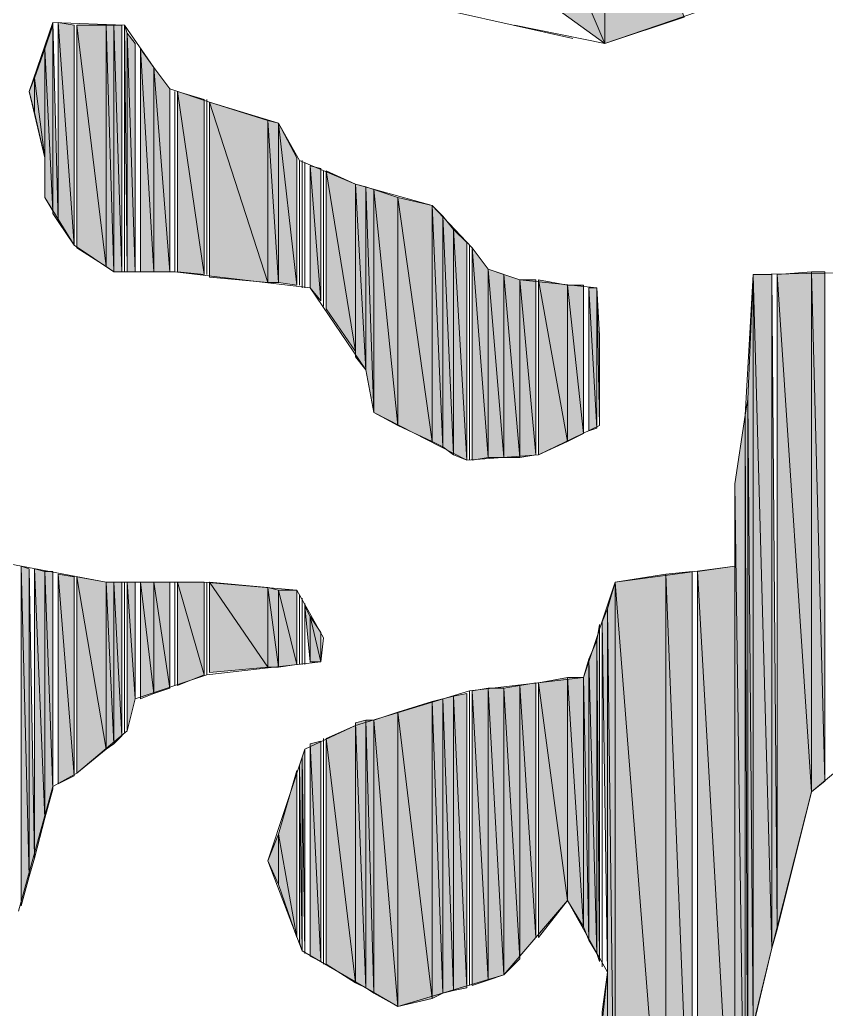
# Model space of a CAD drawing. Header units: millimetres. Extents: x -30643 to 86172, y -19411 to 63186.
# Drawn here: x 83294.7 to 83508.6, y 853.2 to 1115.6 of the extents above; entities that cross this region are included whole.
import ezdxf

# ---------------------------------------------------------------- set-up
doc = ezdxf.new("R2010")
doc.units = ezdxf.units.MM

msp = doc.modelspace()

# ---------------------------------------------------------------- hatches: boundary and pattern name
h = msp.add_hatch(color=0)
h.dxf.hatch_style = 2
h.paths.add_polyline_path([(83449.83, 1109.32), (83449.83, 1174.76), (83423.79, 1170.54)])
h = msp.add_hatch(color=0)
h.dxf.hatch_style = 2
h.paths.add_polyline_path([(83449.83, 1109.32), (83470.94, 1116.35), (83449.83, 1174.76)])
h = msp.add_hatch(color=0)
h.dxf.hatch_style = 2
h.paths.add_polyline_path([(83423.79, 1128.32), (83449.83, 1109.32), (83423.79, 1170.54)])
h = msp.add_hatch(color=0)
h.dxf.hatch_style = 2
h.paths.add_polyline_path([(83303.46, 1064.98), (83303.46, 1114.24), (83301.35, 1107.91)])
h = msp.add_hatch(color=0)
h.dxf.hatch_style = 2
h.paths.add_polyline_path([(83303.46, 1064.28), (83304.87, 1062.17), (83303.46, 1114.95)])
h = msp.add_hatch(color=0)
h.dxf.hatch_style = 2
h.paths.add_polyline_path([(83304.87, 1062.17), (83309.09, 1055.84), (83304.87, 1114.95)])
h = msp.add_hatch(color=0)
h.dxf.hatch_style = 2
h.paths.add_polyline_path([(83309.09, 1055.84), (83309.09, 1114.24), (83304.87, 1114.95)])
h = msp.add_hatch(color=0)
h.dxf.hatch_style = 2
h.paths.add_polyline_path([(83309.8, 1055.13), (83317.54, 1050.21), (83309.8, 1114.24)])
h = msp.add_hatch(color=0)
h.dxf.hatch_style = 2
h.paths.add_polyline_path([(83317.54, 1050.21), (83317.54, 1114.24), (83309.8, 1114.24)])
h = msp.add_hatch(color=0)
h.dxf.hatch_style = 2
h.paths.add_polyline_path([(83317.54, 1050.21), (83319.65, 1048.8), (83317.54, 1114.24)])
h = msp.add_hatch(color=0)
h.dxf.hatch_style = 2
h.paths.add_polyline_path([(83319.65, 1048.8), (83319.65, 1114.24), (83317.54, 1114.24)])
h = msp.add_hatch(color=0)
h.dxf.hatch_style = 2
h.paths.add_polyline_path([(83319.65, 1048.8), (83321.76, 1048.8), (83319.65, 1114.24)])
h = msp.add_hatch(color=0)
h.dxf.hatch_style = 2
h.paths.add_polyline_path([(83321.76, 1048.8), (83321.76, 1114.24), (83319.65, 1114.24)])
h = msp.add_hatch(color=0)
h.dxf.hatch_style = 2
h.paths.add_polyline_path([(83323.17, 1048.8), (83323.17, 1112.13), (83322.46, 1114.24)])
h = msp.add_hatch(color=0)
h.dxf.hatch_style = 2
h.paths.add_polyline_path([(83323.17, 1048.8), (83325.28, 1048.8), (83323.17, 1112.13)])
h = msp.add_hatch(color=0)
h.dxf.hatch_style = 2
h.paths.add_polyline_path([(83325.28, 1048.8), (83325.28, 1109.32), (83323.17, 1112.13)])
h = msp.add_hatch(color=0)
h.dxf.hatch_style = 2
h.paths.add_polyline_path([(83301.35, 1079.06), (83301.35, 1107.91), (83298.54, 1100.17)])
h = msp.add_hatch(color=0)
h.dxf.hatch_style = 2
h.paths.add_polyline_path([(83301.35, 1068.5), (83303.46, 1064.98), (83301.35, 1107.91)])
h = msp.add_hatch(color=0)
h.dxf.hatch_style = 2
h.paths.add_polyline_path([(83326.68, 1048.8), (83330.2, 1048.8), (83326.68, 1107.91)])
h = msp.add_hatch(color=0)
h.dxf.hatch_style = 2
h.paths.add_polyline_path([(83330.2, 1048.8), (83330.2, 1102.98), (83326.68, 1107.91)])
h = msp.add_hatch(color=0)
h.dxf.hatch_style = 2
h.paths.add_polyline_path([(83330.2, 1048.8), (83334.43, 1048.8), (83330.2, 1102.98)])
h = msp.add_hatch(color=0)
h.dxf.hatch_style = 2
h.paths.add_polyline_path([(83334.43, 1048.8), (83334.43, 1097.35), (83330.2, 1102.98)])
h = msp.add_hatch(color=0)
h.dxf.hatch_style = 2
h.paths.add_polyline_path([(83298.54, 1091.02), (83298.54, 1100.17), (83297.13, 1096.65)])
h = msp.add_hatch(color=0)
h.dxf.hatch_style = 2
h.paths.add_polyline_path([(83298.54, 1091.02), (83301.35, 1079.06), (83298.54, 1100.17)])
h = msp.add_hatch(color=0)
h.dxf.hatch_style = 2
h.paths.add_polyline_path([(83336.54, 1048.8), (83343.57, 1048.1), (83336.54, 1096.65)])
h = msp.add_hatch(color=0)
h.dxf.hatch_style = 2
h.paths.add_polyline_path([(83343.57, 1048.1), (83343.57, 1094.54), (83336.54, 1096.65)])
h = msp.add_hatch(color=0)
h.dxf.hatch_style = 2
h.paths.add_polyline_path([(83344.98, 1047.39), (83360.46, 1045.99), (83344.98, 1093.84)])
h = msp.add_hatch(color=0)
h.dxf.hatch_style = 2
h.paths.add_polyline_path([(83360.46, 1045.99), (83360.46, 1088.91), (83344.98, 1093.84)])
h = msp.add_hatch(color=0)
h.dxf.hatch_style = 2
h.paths.add_polyline_path([(83360.46, 1045.99), (83363.28, 1045.99), (83360.46, 1088.91)])
h = msp.add_hatch(color=0)
h.dxf.hatch_style = 2
h.paths.add_polyline_path([(83363.28, 1045.99), (83363.28, 1088.21), (83360.46, 1088.91)])
h = msp.add_hatch(color=0)
h.dxf.hatch_style = 2
h.paths.add_polyline_path([(83363.28, 1045.99), (83368.2, 1045.28), (83363.28, 1088.21)])
h = msp.add_hatch(color=0)
h.dxf.hatch_style = 2
h.paths.add_polyline_path([(83368.2, 1045.28), (83368.2, 1079.06), (83363.28, 1088.21)])
h = msp.add_hatch(color=0)
h.dxf.hatch_style = 2
h.paths.add_polyline_path([(83371.72, 1044.58), (83374.54, 1041.06), (83371.72, 1076.95)])
h = msp.add_hatch(color=0)
h.dxf.hatch_style = 2
h.paths.add_polyline_path([(83374.54, 1041.06), (83374.54, 1076.24), (83371.72, 1076.95)])
h = msp.add_hatch(color=0)
h.dxf.hatch_style = 2
h.paths.add_polyline_path([(83375.94, 1038.95), (83383.68, 1027.69), (83375.94, 1075.54)])
h = msp.add_hatch(color=0)
h.dxf.hatch_style = 2
h.paths.add_polyline_path([(83383.68, 1027.69), (83383.68, 1072.02), (83375.94, 1075.54)])
h = msp.add_hatch(color=0)
h.dxf.hatch_style = 2
h.paths.add_polyline_path([(83383.68, 1026.28), (83386.5, 1022.76), (83383.68, 1072.02)])
h = msp.add_hatch(color=0)
h.dxf.hatch_style = 2
h.paths.add_polyline_path([(83386.5, 1022.76), (83386.5, 1071.32), (83383.68, 1072.02)])
h = msp.add_hatch(color=0)
h.dxf.hatch_style = 2
h.paths.add_polyline_path([(83386.5, 1022.76), (83388.61, 1011.51), (83386.5, 1071.32)])
h = msp.add_hatch(color=0)
h.dxf.hatch_style = 2
h.paths.add_polyline_path([(83388.61, 1011.51), (83388.61, 1070.61), (83386.5, 1071.32)])
h = msp.add_hatch(color=0)
h.dxf.hatch_style = 2
h.paths.add_polyline_path([(83388.61, 1011.51), (83394.94, 1007.99), (83388.61, 1070.61)])
h = msp.add_hatch(color=0)
h.dxf.hatch_style = 2
h.paths.add_polyline_path([(83394.94, 1007.99), (83394.94, 1068.5), (83388.61, 1070.61)])
h = msp.add_hatch(color=0)
h.dxf.hatch_style = 2
h.paths.add_polyline_path([(83394.94, 1007.99), (83404.09, 1003.76), (83394.94, 1068.5)])
h = msp.add_hatch(color=0)
h.dxf.hatch_style = 2
h.paths.add_polyline_path([(83404.09, 1003.76), (83404.09, 1066.39), (83394.94, 1068.5)])
h = msp.add_hatch(color=0)
h.dxf.hatch_style = 2
h.paths.add_polyline_path([(83404.09, 1003.76), (83406.9, 1002.36), (83404.09, 1066.39)])
h = msp.add_hatch(color=0)
h.dxf.hatch_style = 2
h.paths.add_polyline_path([(83406.9, 1002.36), (83406.9, 1063.58), (83404.09, 1066.39)])
h = msp.add_hatch(color=0)
h.dxf.hatch_style = 2
h.paths.add_polyline_path([(83406.9, 1002.36), (83409.72, 1000.25), (83406.9, 1063.58)])
h = msp.add_hatch(color=0)
h.dxf.hatch_style = 2
h.paths.add_polyline_path([(83409.72, 1000.25), (83409.72, 1060.06), (83406.9, 1063.58)])
h = msp.add_hatch(color=0)
h.dxf.hatch_style = 2
h.paths.add_polyline_path([(83409.72, 1000.25), (83413.24, 998.84), (83409.72, 1060.06)])
h = msp.add_hatch(color=0)
h.dxf.hatch_style = 2
h.paths.add_polyline_path([(83413.24, 998.84), (83413.24, 1056.54), (83409.72, 1060.06)])
h = msp.add_hatch(color=0)
h.dxf.hatch_style = 2
h.paths.add_polyline_path([(83414.64, 998.84), (83418.87, 999.54), (83414.64, 1055.13)])
h = msp.add_hatch(color=0)
h.dxf.hatch_style = 2
h.paths.add_polyline_path([(83418.87, 999.54), (83418.87, 1049.5), (83414.64, 1055.13)])
h = msp.add_hatch(color=0)
h.dxf.hatch_style = 2
h.paths.add_polyline_path([(83418.87, 999.54), (83423.09, 999.54), (83418.87, 1049.5)])
h = msp.add_hatch(color=0)
h.dxf.hatch_style = 2
h.paths.add_polyline_path([(83423.09, 999.54), (83423.09, 1048.1), (83418.87, 1049.5)])
h = msp.add_hatch(color=0)
h.dxf.hatch_style = 2
h.paths.add_polyline_path([(83423.09, 999.54), (83427.31, 999.54), (83423.09, 1048.1)])
h = msp.add_hatch(color=0)
h.dxf.hatch_style = 2
h.paths.add_polyline_path([(83427.31, 999.54), (83427.31, 1046.69), (83423.09, 1048.1)])
h = msp.add_hatch(color=0)
h.dxf.hatch_style = 2
h.paths.add_polyline_path([(83489.23, 848.96), (83489.23, 1048.1), (83487.83, 1015.02)])
h = msp.add_hatch(color=0)
h.dxf.hatch_style = 2
h.paths.add_polyline_path([(83489.23, 848.96), (83494.16, 869.36), (83489.23, 1048.1)])
h = msp.add_hatch(color=0)
h.dxf.hatch_style = 2
h.paths.add_polyline_path([(83494.16, 869.36), (83494.16, 1048.1), (83489.23, 1048.1)])
h = msp.add_hatch(color=0)
h.dxf.hatch_style = 2
h.paths.add_polyline_path([(83494.16, 869.36), (83495.57, 874.29), (83494.16, 1048.1)])
h = msp.add_hatch(color=0)
h.dxf.hatch_style = 2
h.paths.add_polyline_path([(83504.72, 910.88), (83504.72, 1048.8), (83495.57, 1048.1)])
h = msp.add_hatch(color=0)
h.dxf.hatch_style = 2
h.paths.add_polyline_path([(83495.57, 874.29), (83504.72, 910.88), (83495.57, 1048.1)])
h = msp.add_hatch(color=0)
h.dxf.hatch_style = 2
h.paths.add_polyline_path([(83504.72, 910.88), (83508.23, 913.69), (83504.72, 1048.8)])
h = msp.add_hatch(color=0)
h.dxf.hatch_style = 2
h.paths.add_polyline_path([(83508.23, 913.69), (83508.23, 1048.8), (83504.72, 1048.8)])
h = msp.add_hatch(color=0)
h.dxf.hatch_style = 2
h.paths.add_polyline_path([(83427.31, 999.54), (83431.53, 1000.25), (83427.31, 1046.69)])
h = msp.add_hatch(color=0)
h.dxf.hatch_style = 2
h.paths.add_polyline_path([(83431.53, 1000.25), (83431.53, 1046.69), (83427.31, 1046.69)])
h = msp.add_hatch(color=0)
h.dxf.hatch_style = 2
h.paths.add_polyline_path([(83432.24, 1000.25), (83439.98, 1003.76), (83432.24, 1046.69)])
h = msp.add_hatch(color=0)
h.dxf.hatch_style = 2
h.paths.add_polyline_path([(83439.98, 1003.76), (83439.98, 1045.28), (83432.24, 1046.69)])
h = msp.add_hatch(color=0)
h.dxf.hatch_style = 2
h.paths.add_polyline_path([(83439.98, 1003.76), (83444.2, 1005.88), (83439.98, 1045.28)])
h = msp.add_hatch(color=0)
h.dxf.hatch_style = 2
h.paths.add_polyline_path([(83444.2, 1005.88), (83444.2, 1045.28), (83439.98, 1045.28)])
h = msp.add_hatch(color=0)
h.dxf.hatch_style = 2
h.paths.add_polyline_path([(83445.61, 1006.58), (83447.72, 1007.28), (83445.61, 1044.58)])
h = msp.add_hatch(color=0)
h.dxf.hatch_style = 2
h.paths.add_polyline_path([(83447.72, 1007.28), (83447.72, 1044.58), (83445.61, 1044.58)])
h = msp.add_hatch(color=0)
h.dxf.hatch_style = 2
h.paths.add_polyline_path([(83448.42, 1007.99), (83448.42, 1031.91), (83447.72, 1044.58)])
h = msp.add_hatch(color=0)
h.dxf.hatch_style = 2
h.paths.add_polyline_path([(83487.83, 794.77), (83487.83, 1015.02), (83487.12, 1010.8)])
h = msp.add_hatch(color=0)
h.dxf.hatch_style = 2
h.paths.add_polyline_path([(83487.83, 842.62), (83489.23, 848.96), (83487.83, 1015.02)])
h = msp.add_hatch(color=0)
h.dxf.hatch_style = 2
h.paths.add_polyline_path([(83487.12, 794.77), (83487.12, 1010.8), (83484.31, 992.51)])
h = msp.add_hatch(color=0)
h.dxf.hatch_style = 2
h.paths.add_polyline_path([(83484.31, 794.77), (83484.31, 992.51), (83484.31, 970.69)])
h = msp.add_hatch(color=0)
h.dxf.hatch_style = 2
h.paths.add_polyline_path([(83484.31, 794.77), (83487.12, 794.77), (83484.31, 992.51)])
h = msp.add_hatch(color=0)
h.dxf.hatch_style = 2
h.paths.add_polyline_path([(83295.02, 880.62), (83297.13, 888.36), (83295.02, 970.69)])
h = msp.add_hatch(color=0)
h.dxf.hatch_style = 2
h.paths.add_polyline_path([(83297.13, 888.36), (83297.13, 969.99), (83295.02, 970.69)])
h = msp.add_hatch(color=0)
h.dxf.hatch_style = 2
h.paths.add_polyline_path([(83297.13, 888.36), (83298.54, 893.29), (83297.13, 969.99)])
h = msp.add_hatch(color=0)
h.dxf.hatch_style = 2
h.paths.add_polyline_path([(83298.54, 893.29), (83301.35, 903.84), (83298.54, 969.99)])
h = msp.add_hatch(color=0)
h.dxf.hatch_style = 2
h.paths.add_polyline_path([(83301.35, 903.84), (83301.35, 969.28), (83298.54, 969.99)])
h = msp.add_hatch(color=0)
h.dxf.hatch_style = 2
h.paths.add_polyline_path([(83301.35, 903.84), (83303.46, 911.58), (83301.35, 969.28)])
h = msp.add_hatch(color=0)
h.dxf.hatch_style = 2
h.paths.add_polyline_path([(83303.46, 911.58), (83303.46, 969.28), (83301.35, 969.28)])
h = msp.add_hatch(color=0)
h.dxf.hatch_style = 2
h.paths.add_polyline_path([(83304.87, 912.99), (83309.09, 915.1), (83304.87, 968.58)])
h = msp.add_hatch(color=0)
h.dxf.hatch_style = 2
h.paths.add_polyline_path([(83309.09, 915.1), (83309.09, 967.88), (83304.87, 968.58)])
h = msp.add_hatch(color=0)
h.dxf.hatch_style = 2
h.paths.add_polyline_path([(83466.01, 794.77), (83466.01, 968.58), (83452.64, 966.47)])
h = msp.add_hatch(color=0)
h.dxf.hatch_style = 2
h.paths.add_polyline_path([(83473.05, 794.77), (83473.05, 969.28), (83466.01, 968.58)])
h = msp.add_hatch(color=0)
h.dxf.hatch_style = 2
h.paths.add_polyline_path([(83466.01, 794.77), (83473.05, 794.77), (83466.01, 968.58)])
h = msp.add_hatch(color=0)
h.dxf.hatch_style = 2
h.paths.add_polyline_path([(83484.31, 794.77), (83484.31, 970.69), (83474.46, 969.28)])
h = msp.add_hatch(color=0)
h.dxf.hatch_style = 2
h.paths.add_polyline_path([(83474.46, 794.77), (83484.31, 794.77), (83474.46, 969.28)])
h = msp.add_hatch(color=0)
h.dxf.hatch_style = 2
h.paths.add_polyline_path([(83309.8, 915.8), (83317.54, 922.14), (83309.8, 967.88)])
h = msp.add_hatch(color=0)
h.dxf.hatch_style = 2
h.paths.add_polyline_path([(83317.54, 922.14), (83317.54, 966.47), (83309.8, 967.88)])
h = msp.add_hatch(color=0)
h.dxf.hatch_style = 2
h.paths.add_polyline_path([(83317.54, 922.14), (83319.65, 923.55), (83317.54, 966.47)])
h = msp.add_hatch(color=0)
h.dxf.hatch_style = 2
h.paths.add_polyline_path([(83319.65, 923.55), (83319.65, 966.47), (83317.54, 966.47)])
h = msp.add_hatch(color=0)
h.dxf.hatch_style = 2
h.paths.add_polyline_path([(83319.65, 923.55), (83321.76, 925.66), (83319.65, 966.47)])
h = msp.add_hatch(color=0)
h.dxf.hatch_style = 2
h.paths.add_polyline_path([(83321.76, 925.66), (83321.76, 966.47), (83319.65, 966.47)])
h = msp.add_hatch(color=0)
h.dxf.hatch_style = 2
h.paths.add_polyline_path([(83323.17, 927.06), (83325.28, 935.51), (83323.17, 966.47)])
h = msp.add_hatch(color=0)
h.dxf.hatch_style = 2
h.paths.add_polyline_path([(83325.28, 935.51), (83325.28, 966.47), (83323.17, 966.47)])
h = msp.add_hatch(color=0)
h.dxf.hatch_style = 2
h.paths.add_polyline_path([(83326.68, 935.51), (83330.2, 936.92), (83326.68, 966.47)])
h = msp.add_hatch(color=0)
h.dxf.hatch_style = 2
h.paths.add_polyline_path([(83330.2, 936.92), (83330.2, 966.47), (83326.68, 966.47)])
h = msp.add_hatch(color=0)
h.dxf.hatch_style = 2
h.paths.add_polyline_path([(83330.2, 936.92), (83334.43, 938.32), (83330.2, 966.47)])
h = msp.add_hatch(color=0)
h.dxf.hatch_style = 2
h.paths.add_polyline_path([(83334.43, 938.32), (83334.43, 966.47), (83330.2, 966.47)])
h = msp.add_hatch(color=0)
h.dxf.hatch_style = 2
h.paths.add_polyline_path([(83336.54, 939.03), (83343.57, 941.84), (83336.54, 966.47)])
h = msp.add_hatch(color=0)
h.dxf.hatch_style = 2
h.paths.add_polyline_path([(83343.57, 941.84), (83343.57, 966.47), (83336.54, 966.47)])
h = msp.add_hatch(color=0)
h.dxf.hatch_style = 2
h.paths.add_polyline_path([(83344.98, 942.54), (83360.46, 943.95), (83344.98, 966.47)])
h = msp.add_hatch(color=0)
h.dxf.hatch_style = 2
h.paths.add_polyline_path([(83360.46, 943.95), (83360.46, 965.06), (83344.98, 966.47)])
h = msp.add_hatch(color=0)
h.dxf.hatch_style = 2
h.paths.add_polyline_path([(83452.64, 796.18), (83452.64, 966.47), (83450.53, 959.43)])
h = msp.add_hatch(color=0)
h.dxf.hatch_style = 2
h.paths.add_polyline_path([(83452.64, 796.18), (83466.01, 794.77), (83452.64, 966.47)])
h = msp.add_hatch(color=0)
h.dxf.hatch_style = 2
h.paths.add_polyline_path([(83360.46, 943.95), (83363.28, 943.95), (83360.46, 965.06)])
h = msp.add_hatch(color=0)
h.dxf.hatch_style = 2
h.paths.add_polyline_path([(83363.28, 943.95), (83363.28, 964.36), (83360.46, 965.06)])
h = msp.add_hatch(color=0)
h.dxf.hatch_style = 2
h.paths.add_polyline_path([(83363.28, 943.95), (83368.2, 944.66), (83363.28, 964.36)])
h = msp.add_hatch(color=0)
h.dxf.hatch_style = 2
h.paths.add_polyline_path([(83368.2, 944.66), (83368.2, 964.36), (83363.28, 964.36)])
h = msp.add_hatch(color=0)
h.dxf.hatch_style = 2
h.paths.add_polyline_path([(83371.72, 945.36), (83371.72, 957.32), (83370.31, 960.14)])
h = msp.add_hatch(color=0)
h.dxf.hatch_style = 2
h.paths.add_polyline_path([(83450.53, 863.03), (83450.53, 959.43), (83449.13, 955.91)])
h = msp.add_hatch(color=0)
h.dxf.hatch_style = 2
h.paths.add_polyline_path([(83450.53, 796.88), (83452.64, 796.18), (83450.53, 959.43)])
h = msp.add_hatch(color=0)
h.dxf.hatch_style = 2
h.paths.add_polyline_path([(83371.72, 945.36), (83374.54, 945.36), (83371.72, 957.32)])
h = msp.add_hatch(color=0)
h.dxf.hatch_style = 2
h.paths.add_polyline_path([(83374.54, 945.36), (83374.54, 953.1), (83371.72, 957.32)])
h = msp.add_hatch(color=0)
h.dxf.hatch_style = 2
h.paths.add_polyline_path([(83448.42, 865.84), (83448.42, 955.21), (83447.72, 950.99)])
h = msp.add_hatch(color=0)
h.dxf.hatch_style = 2
h.paths.add_polyline_path([(83447.72, 867.95), (83447.72, 950.99), (83445.61, 946.06)])
h = msp.add_hatch(color=0)
h.dxf.hatch_style = 2
h.paths.add_polyline_path([(83447.72, 867.95), (83448.42, 865.84), (83447.72, 950.99)])
h = msp.add_hatch(color=0)
h.dxf.hatch_style = 2
h.paths.add_polyline_path([(83445.61, 871.47), (83445.61, 946.06), (83444.2, 941.14)])
h = msp.add_hatch(color=0)
h.dxf.hatch_style = 2
h.paths.add_polyline_path([(83445.61, 871.47), (83447.72, 867.95), (83445.61, 946.06)])
h = msp.add_hatch(color=0)
h.dxf.hatch_style = 2
h.paths.add_polyline_path([(83431.53, 872.18), (83431.53, 939.73), (83427.31, 939.03)])
h = msp.add_hatch(color=0)
h.dxf.hatch_style = 2
h.paths.add_polyline_path([(83439.98, 882.03), (83439.98, 941.14), (83432.24, 939.73)])
h = msp.add_hatch(color=0)
h.dxf.hatch_style = 2
h.paths.add_polyline_path([(83432.24, 872.18), (83439.98, 882.03), (83432.24, 939.73)])
h = msp.add_hatch(color=0)
h.dxf.hatch_style = 2
h.paths.add_polyline_path([(83439.98, 882.03), (83444.2, 874.99), (83439.98, 941.14)])
h = msp.add_hatch(color=0)
h.dxf.hatch_style = 2
h.paths.add_polyline_path([(83444.2, 874.99), (83444.2, 941.14), (83439.98, 941.14)])
h = msp.add_hatch(color=0)
h.dxf.hatch_style = 2
h.paths.add_polyline_path([(83444.2, 874.99), (83445.61, 871.47), (83444.2, 941.14)])
h = msp.add_hatch(color=0)
h.dxf.hatch_style = 2
h.paths.add_polyline_path([(83418.87, 860.92), (83418.87, 938.32), (83414.64, 937.62)])
h = msp.add_hatch(color=0)
h.dxf.hatch_style = 2
h.paths.add_polyline_path([(83414.64, 859.51), (83418.87, 860.92), (83414.64, 937.62)])
h = msp.add_hatch(color=0)
h.dxf.hatch_style = 2
h.paths.add_polyline_path([(83418.87, 860.92), (83423.09, 862.33), (83418.87, 938.32)])
h = msp.add_hatch(color=0)
h.dxf.hatch_style = 2
h.paths.add_polyline_path([(83423.09, 862.33), (83423.09, 938.32), (83418.87, 938.32)])
h = msp.add_hatch(color=0)
h.dxf.hatch_style = 2
h.paths.add_polyline_path([(83427.31, 866.55), (83427.31, 939.03), (83423.09, 938.32)])
h = msp.add_hatch(color=0)
h.dxf.hatch_style = 2
h.paths.add_polyline_path([(83423.09, 862.33), (83427.31, 866.55), (83423.09, 938.32)])
h = msp.add_hatch(color=0)
h.dxf.hatch_style = 2
h.paths.add_polyline_path([(83427.31, 867.25), (83431.53, 872.18), (83427.31, 939.03)])
h = msp.add_hatch(color=0)
h.dxf.hatch_style = 2
h.paths.add_polyline_path([(83404.09, 855.99), (83404.09, 934.8), (83394.94, 931.99)])
h = msp.add_hatch(color=0)
h.dxf.hatch_style = 2
h.paths.add_polyline_path([(83406.9, 857.4), (83406.9, 935.51), (83404.09, 934.8)])
h = msp.add_hatch(color=0)
h.dxf.hatch_style = 2
h.paths.add_polyline_path([(83404.09, 855.99), (83406.9, 857.4), (83404.09, 934.8)])
h = msp.add_hatch(color=0)
h.dxf.hatch_style = 2
h.paths.add_polyline_path([(83409.72, 858.1), (83409.72, 936.21), (83406.9, 935.51)])
h = msp.add_hatch(color=0)
h.dxf.hatch_style = 2
h.paths.add_polyline_path([(83406.9, 857.4), (83409.72, 858.1), (83406.9, 935.51)])
h = msp.add_hatch(color=0)
h.dxf.hatch_style = 2
h.paths.add_polyline_path([(83413.24, 858.81), (83413.24, 936.92), (83409.72, 936.21)])
h = msp.add_hatch(color=0)
h.dxf.hatch_style = 2
h.paths.add_polyline_path([(83409.72, 858.1), (83413.24, 858.81), (83409.72, 936.21)])
h = msp.add_hatch(color=0)
h.dxf.hatch_style = 2
h.paths.add_polyline_path([(83394.94, 853.88), (83394.94, 931.99), (83388.61, 929.88)])
h = msp.add_hatch(color=0)
h.dxf.hatch_style = 2
h.paths.add_polyline_path([(83394.94, 853.88), (83404.09, 855.99), (83394.94, 931.99)])
h = msp.add_hatch(color=0)
h.dxf.hatch_style = 2
h.paths.add_polyline_path([(83386.5, 858.81), (83386.5, 929.88), (83383.68, 929.17)])
h = msp.add_hatch(color=0)
h.dxf.hatch_style = 2
h.paths.add_polyline_path([(83383.68, 860.21), (83386.5, 858.81), (83383.68, 929.17)])
h = msp.add_hatch(color=0)
h.dxf.hatch_style = 2
h.paths.add_polyline_path([(83386.5, 858.81), (83388.61, 857.4), (83386.5, 929.88)])
h = msp.add_hatch(color=0)
h.dxf.hatch_style = 2
h.paths.add_polyline_path([(83388.61, 857.4), (83388.61, 929.88), (83386.5, 929.88)])
h = msp.add_hatch(color=0)
h.dxf.hatch_style = 2
h.paths.add_polyline_path([(83388.61, 857.4), (83394.94, 853.88), (83388.61, 929.88)])
h = msp.add_hatch(color=0)
h.dxf.hatch_style = 2
h.paths.add_polyline_path([(83383.68, 860.21), (83383.68, 928.47), (83375.94, 924.95)])
h = msp.add_hatch(color=0)
h.dxf.hatch_style = 2
h.paths.add_polyline_path([(83374.54, 865.84), (83374.54, 924.25), (83371.72, 923.55)])
h = msp.add_hatch(color=0)
h.dxf.hatch_style = 2
h.paths.add_polyline_path([(83375.94, 865.14), (83383.68, 860.21), (83375.94, 924.95)])
h = msp.add_hatch(color=0)
h.dxf.hatch_style = 2
h.paths.add_polyline_path([(83370.31, 867.95), (83370.31, 922.14), (83369.61, 920.03)])
h = msp.add_hatch(color=0)
h.dxf.hatch_style = 2
h.paths.add_polyline_path([(83371.72, 867.25), (83374.54, 865.84), (83371.72, 923.55)])
h = msp.add_hatch(color=0)
h.dxf.hatch_style = 2
h.paths.add_polyline_path([(83369.61, 868.66), (83369.61, 920.03), (83368.91, 917.92)])
h = msp.add_hatch(color=0)
h.dxf.hatch_style = 2
h.paths.add_polyline_path([(83368.2, 872.18), (83368.2, 916.51), (83363.28, 899.62)])
h = msp.add_hatch(color=0)
h.dxf.hatch_style = 2
h.paths.add_polyline_path([(83368.91, 870.77), (83369.61, 868.66), (83368.91, 917.92)])
h = msp.add_hatch(color=0)
h.dxf.hatch_style = 2
h.paths.add_polyline_path([(83363.28, 886.25), (83363.28, 899.62), (83360.46, 892.58)])
h = msp.add_hatch(color=0)
h.dxf.hatch_style = 2
h.paths.add_polyline_path([(83363.28, 886.25), (83368.2, 872.18), (83363.28, 899.62)])
h = msp.add_hatch(color=0)
h.dxf.hatch_style = 2
h.paths.add_polyline_path([(83450.53, 796.88), (83450.53, 863.03), (83449.13, 852.47)])

# ---------------------------------------------------------------- linework, layer by layer
at = {"color": 0, "lineweight": 0}
for points in [[(83449.83, 1109.32), (83449.83, 1174.76), (83423.79, 1170.54)], [(83449.83, 1109.32), (83470.94, 1116.35), (83449.83, 1174.76)], [(83423.79, 1128.32), (83449.83, 1109.32), (83423.79, 1170.54)], [(83413.24, 998.84), (83388.61, 1011.51), (83386.5, 1022.76), (83371.72, 1044.58), (83335.83, 1048.8), (83319.65, 1048.8), (83309.09, 1055.84), (83301.35, 1068.5), (83301.35, 1079.06), (83297.13, 1096.65), (83303.46, 1114.95), (83322.46, 1114.24), (83330.2, 1102.98), (83334.43, 1097.35), (83344.98, 1093.84), (83363.28, 1088.21), (83368.91, 1078.35), (83383.68, 1072.02), (83404.09, 1066.39), (83414.64, 1055.13), (83418.87, 1049.5), (83427.31, 1046.69), (83447.72, 1044.58), (83448.42, 1031.91), (83448.42, 1020.65), (83448.42, 1007.99), (83432.24, 1000.25)], [(83303.46, 1064.98), (83303.46, 1114.24), (83301.35, 1107.91)], [(83303.46, 1064.28), (83303.46, 1114.95)], [(83303.46, 1064.28), (83304.87, 1062.17), (83303.46, 1114.95)], [(83303.46, 1064.98), (83303.46, 1114.24)], [(83303.46, 1064.98), (83303.46, 1114.24)], [(83303.46, 1064.98), (83303.46, 1114.24)], [(83304.87, 1062.17), (83304.87, 1114.95)], [(83304.87, 1062.17), (83309.09, 1055.84), (83304.87, 1114.95)], [(83309.09, 1055.84), (83309.09, 1114.24), (83304.87, 1114.95)], [(83309.09, 1055.84), (83309.09, 1114.24)], [(83309.8, 1055.13), (83309.8, 1114.24)], [(83309.8, 1055.13), (83317.54, 1050.21), (83309.8, 1114.24)], [(83317.54, 1050.21), (83317.54, 1114.24), (83309.8, 1114.24)], [(83317.54, 1050.21), (83319.65, 1048.8), (83317.54, 1114.24)], [(83319.65, 1048.8), (83319.65, 1114.24), (83317.54, 1114.24)], [(83319.65, 1048.8), (83321.76, 1048.8), (83319.65, 1114.24)], [(83321.76, 1048.8), (83321.76, 1114.24), (83319.65, 1114.24)], [(83321.76, 1048.8), (83321.76, 1114.24)], [(83322.46, 1048.8), (83322.46, 1114.24)], [(83322.46, 1048.8), (83322.46, 1114.24)], [(83323.17, 1048.8), (83323.17, 1112.13), (83322.46, 1114.24)], [(83323.17, 1048.8), (83325.28, 1048.8), (83323.17, 1112.13)], [(83325.28, 1048.8), (83325.28, 1109.32), (83323.17, 1112.13)], [(83301.35, 1079.06), (83301.35, 1107.91), (83298.54, 1100.17)], [(83301.35, 1068.5), (83303.46, 1064.98), (83301.35, 1107.91)], [(83325.28, 1048.8), (83325.28, 1109.32)], [(83326.68, 1048.8), (83326.68, 1107.91)], [(83326.68, 1048.8), (83330.2, 1048.8), (83326.68, 1107.91)], [(83330.2, 1048.8), (83330.2, 1102.98), (83326.68, 1107.91)], [(83330.2, 1048.8), (83334.43, 1048.8), (83330.2, 1102.98)], [(83334.43, 1048.8), (83334.43, 1097.35), (83330.2, 1102.98)], [(83298.54, 1091.02), (83298.54, 1100.17), (83297.13, 1096.65)], [(83298.54, 1091.02), (83301.35, 1079.06), (83298.54, 1100.17)], [(83334.43, 1048.8), (83334.43, 1097.35)], [(83335.83, 1048.8), (83335.83, 1096.65)], [(83335.83, 1048.8), (83335.83, 1096.65)], [(83336.54, 1048.8), (83336.54, 1096.65)], [(83336.54, 1048.8), (83343.57, 1048.1), (83336.54, 1096.65)], [(83343.57, 1048.1), (83343.57, 1094.54), (83336.54, 1096.65)], [(83343.57, 1048.1), (83343.57, 1094.54)], [(83344.28, 1048.1), (83344.28, 1094.54)], [(83344.28, 1048.1), (83344.28, 1094.54)], [(83344.98, 1047.39), (83344.98, 1093.84)], [(83344.98, 1047.39), (83360.46, 1045.99), (83344.98, 1093.84)], [(83360.46, 1045.99), (83360.46, 1088.91), (83344.98, 1093.84)], [(83360.46, 1045.99), (83363.28, 1045.99), (83360.46, 1088.91)], [(83363.28, 1045.99), (83363.28, 1088.21), (83360.46, 1088.91)], [(83363.28, 1045.99), (83368.2, 1045.28), (83363.28, 1088.21)], [(83368.2, 1045.28), (83368.2, 1079.06), (83363.28, 1088.21)], [(83368.2, 1045.28), (83368.2, 1079.06)], [(83368.91, 1045.28), (83368.91, 1078.35)], [(83368.91, 1045.28), (83368.91, 1078.35)], [(83369.61, 1044.58), (83369.61, 1078.35)], [(83369.61, 1044.58), (83369.61, 1078.35)], [(83370.31, 1044.58), (83370.31, 1077.65)], [(83370.31, 1044.58), (83370.31, 1077.65)], [(83370.31, 1044.58), (83370.31, 1077.65)], [(83370.31, 1044.58), (83370.31, 1077.65)], [(83371.72, 1044.58), (83371.72, 1076.95)], [(83371.72, 1044.58), (83374.54, 1041.06), (83371.72, 1076.95)], [(83374.54, 1041.06), (83374.54, 1076.24), (83371.72, 1076.95)], [(83374.54, 1041.06), (83374.54, 1076.24)], [(83375.24, 1039.65), (83375.24, 1075.54)], [(83375.24, 1039.65), (83375.24, 1075.54)], [(83375.94, 1038.95), (83375.94, 1075.54)], [(83375.94, 1038.95), (83383.68, 1027.69), (83375.94, 1075.54)], [(83383.68, 1027.69), (83383.68, 1072.02), (83375.94, 1075.54)], [(83383.68, 1027.69), (83383.68, 1072.02)], [(83383.68, 1026.28), (83383.68, 1072.02)], [(83383.68, 1026.28), (83386.5, 1022.76), (83383.68, 1072.02)], [(83386.5, 1022.76), (83386.5, 1071.32), (83383.68, 1072.02)], [(83386.5, 1022.76), (83388.61, 1011.51), (83386.5, 1071.32)], [(83388.61, 1011.51), (83388.61, 1070.61), (83386.5, 1071.32)], [(83388.61, 1011.51), (83394.94, 1007.99), (83388.61, 1070.61)], [(83394.94, 1007.99), (83394.94, 1068.5), (83388.61, 1070.61)], [(83394.94, 1007.99), (83404.09, 1003.76), (83394.94, 1068.5)], [(83404.09, 1003.76), (83404.09, 1066.39), (83394.94, 1068.5)], [(83404.09, 1003.76), (83406.9, 1002.36), (83404.09, 1066.39)], [(83406.9, 1002.36), (83406.9, 1063.58), (83404.09, 1066.39)], [(83406.9, 1002.36), (83409.72, 1000.25), (83406.9, 1063.58)], [(83409.72, 1000.25), (83409.72, 1060.06), (83406.9, 1063.58)], [(83409.72, 1000.25), (83413.24, 998.84), (83409.72, 1060.06)], [(83413.24, 998.84), (83413.24, 1056.54), (83409.72, 1060.06)], [(83413.24, 998.84), (83413.24, 1056.54)], [(83413.94, 998.84), (83413.94, 1055.84)], [(83413.94, 998.84), (83413.94, 1055.84)], [(83414.64, 998.84), (83414.64, 1055.13)], [(83414.64, 998.84), (83418.87, 999.54), (83414.64, 1055.13)], [(83418.87, 999.54), (83418.87, 1049.5), (83414.64, 1055.13)], [(83418.87, 999.54), (83423.09, 999.54), (83418.87, 1049.5)], [(83423.09, 999.54), (83423.09, 1048.1), (83418.87, 1049.5)], [(83423.09, 999.54), (83427.31, 999.54), (83423.09, 1048.1)], [(83427.31, 999.54), (83427.31, 1046.69), (83423.09, 1048.1)], [(83489.23, 848.96), (83489.23, 1048.1), (83487.83, 1015.02)], [(83489.23, 848.96), (83494.16, 869.36), (83489.23, 1048.1)], [(83494.16, 869.36), (83494.16, 1048.1), (83489.23, 1048.1)], [(83494.16, 869.36), (83495.57, 874.29), (83494.16, 1048.1)], [(83504.72, 910.88), (83504.72, 1048.8), (83495.57, 1048.1)], [(83495.57, 874.29), (83495.57, 1048.1)], [(83495.57, 874.29), (83504.72, 910.88), (83495.57, 1048.1)], [(83504.72, 910.88), (83504.72, 1048.8)], [(83504.72, 910.88), (83504.72, 1048.8)], [(83504.72, 910.88), (83508.23, 913.69), (83504.72, 1048.8)], [(83508.23, 913.69), (83508.23, 1048.8), (83504.72, 1048.8)], [(83508.23, 913.69), (83508.23, 1048.8)], [(83427.31, 999.54), (83427.31, 1046.69)], [(83427.31, 999.54), (83427.31, 1046.69)], [(83427.31, 999.54), (83431.53, 1000.25), (83427.31, 1046.69)], [(83431.53, 1000.25), (83431.53, 1046.69), (83427.31, 1046.69)], [(83431.53, 1000.25), (83431.53, 1046.69)], [(83432.24, 1000.25), (83432.24, 1046.69)], [(83432.24, 1000.25), (83439.98, 1003.76), (83432.24, 1046.69)], [(83439.98, 1003.76), (83439.98, 1045.28), (83432.24, 1046.69)], [(83439.98, 1003.76), (83444.2, 1005.88), (83439.98, 1045.28)], [(83444.2, 1005.88), (83444.2, 1045.28), (83439.98, 1045.28)], [(83444.2, 1005.88), (83444.2, 1045.28)], [(83445.61, 1006.58), (83445.61, 1044.58)], [(83445.61, 1006.58), (83447.72, 1007.28), (83445.61, 1044.58)], [(83447.72, 1007.28), (83447.72, 1044.58), (83445.61, 1044.58)], [(83447.72, 1007.28), (83447.72, 1044.58)], [(83448.42, 1007.99), (83448.42, 1031.91), (83447.72, 1044.58)], [(83487.83, 794.77), (83487.83, 1015.02), (83487.12, 1010.8)], [(83487.83, 842.62), (83489.23, 848.96), (83487.83, 1015.02)], [(83487.12, 794.77), (83487.12, 1010.8), (83484.31, 992.51)], [(83487.12, 794.77), (83487.12, 1010.8)], [(83484.31, 794.77), (83484.31, 992.51), (83484.31, 970.69)], [(83484.31, 794.77), (83487.12, 794.77), (83484.31, 992.51)], [(83295.02, 880.62), (83295.02, 970.69)], [(83295.02, 880.62), (83297.13, 888.36), (83295.02, 970.69)], [(83297.13, 888.36), (83297.13, 969.99), (83295.02, 970.69)], [(83297.13, 888.36), (83298.54, 893.29), (83297.13, 969.99)], [(83298.54, 893.29), (83298.54, 969.99)], [(83298.54, 893.29), (83301.35, 903.84), (83298.54, 969.99)], [(83301.35, 903.84), (83301.35, 969.28), (83298.54, 969.99)], [(83301.35, 903.84), (83303.46, 911.58), (83301.35, 969.28)], [(83303.46, 911.58), (83303.46, 969.28), (83301.35, 969.28)], [(83303.46, 911.58), (83303.46, 969.28)], [(83303.46, 912.29), (83303.46, 969.28)], [(83303.46, 912.29), (83303.46, 969.28)], [(83303.46, 912.29), (83303.46, 969.28)], [(83303.46, 912.29), (83303.46, 969.28)], [(83304.87, 912.99), (83304.87, 968.58)], [(83304.87, 912.99), (83309.09, 915.1), (83304.87, 968.58)], [(83309.09, 915.1), (83309.09, 967.88), (83304.87, 968.58)], [(83466.01, 794.77), (83466.01, 968.58), (83452.64, 966.47)], [(83473.05, 794.77), (83473.05, 969.28), (83466.01, 968.58)], [(83466.01, 794.77), (83473.05, 794.77), (83466.01, 968.58)], [(83473.05, 794.77), (83473.05, 969.28)], [(83484.31, 794.77), (83484.31, 970.69), (83474.46, 969.28)], [(83474.46, 794.77), (83474.46, 969.28)], [(83474.46, 794.77), (83484.31, 794.77), (83474.46, 969.28)], [(83484.31, 794.77), (83484.31, 970.69)], [(83309.09, 915.1), (83309.09, 967.88)], [(83309.8, 915.8), (83309.8, 967.88)], [(83309.8, 915.8), (83317.54, 922.14), (83309.8, 967.88)], [(83317.54, 922.14), (83317.54, 966.47), (83309.8, 967.88)], [(83317.54, 922.14), (83319.65, 923.55), (83317.54, 966.47)], [(83319.65, 923.55), (83319.65, 966.47), (83317.54, 966.47)], [(83319.65, 923.55), (83321.76, 925.66), (83319.65, 966.47)], [(83321.76, 925.66), (83321.76, 966.47), (83319.65, 966.47)], [(83321.76, 925.66), (83321.76, 966.47)], [(83322.46, 926.36), (83322.46, 966.47)], [(83322.46, 926.36), (83322.46, 966.47)], [(83323.17, 927.06), (83323.17, 966.47)], [(83323.17, 927.06), (83325.28, 935.51), (83323.17, 966.47)], [(83325.28, 935.51), (83325.28, 966.47), (83323.17, 966.47)], [(83325.28, 935.51), (83325.28, 966.47)], [(83326.68, 935.51), (83326.68, 966.47)], [(83326.68, 935.51), (83330.2, 936.92), (83326.68, 966.47)], [(83330.2, 936.92), (83330.2, 966.47), (83326.68, 966.47)], [(83330.2, 936.92), (83334.43, 938.32), (83330.2, 966.47)], [(83334.43, 938.32), (83334.43, 966.47), (83330.2, 966.47)], [(83334.43, 938.32), (83334.43, 966.47)], [(83335.83, 939.03), (83335.83, 966.47)], [(83335.83, 939.03), (83335.83, 966.47)], [(83336.54, 939.03), (83336.54, 966.47)], [(83336.54, 939.03), (83343.57, 941.84), (83336.54, 966.47)], [(83343.57, 941.84), (83343.57, 966.47), (83336.54, 966.47)], [(83343.57, 941.84), (83343.57, 966.47)], [(83344.28, 941.84), (83344.28, 966.47)], [(83344.28, 941.84), (83344.28, 966.47)], [(83344.98, 942.54), (83344.98, 966.47)], [(83344.98, 942.54), (83360.46, 943.95), (83344.98, 966.47)], [(83360.46, 943.95), (83360.46, 965.06), (83344.98, 966.47)], [(83452.64, 796.18), (83452.64, 966.47), (83450.53, 959.43)], [(83452.64, 796.18), (83466.01, 794.77), (83452.64, 966.47)], [(83360.46, 943.95), (83363.28, 943.95), (83360.46, 965.06)], [(83363.28, 943.95), (83363.28, 964.36), (83360.46, 965.06)], [(83363.28, 943.95), (83368.2, 944.66), (83363.28, 964.36)], [(83368.2, 944.66), (83368.2, 964.36), (83363.28, 964.36)], [(83368.2, 944.66), (83368.2, 964.36)], [(83368.91, 944.66), (83368.91, 962.95)], [(83368.91, 944.66), (83368.91, 962.95)], [(83369.61, 944.66), (83369.61, 962.25)], [(83369.61, 944.66), (83369.61, 962.25)], [(83370.31, 944.66), (83370.31, 960.84)], [(83370.31, 944.66), (83370.31, 960.84)], [(83370.31, 944.66), (83370.31, 960.14)], [(83370.31, 944.66), (83370.31, 960.14)], [(83371.72, 945.36), (83371.72, 957.32), (83370.31, 960.14)], [(83450.53, 863.03), (83450.53, 959.43), (83449.13, 955.91)], [(83450.53, 796.88), (83452.64, 796.18), (83450.53, 959.43)], [(83371.72, 945.36), (83374.54, 945.36), (83371.72, 957.32)], [(83374.54, 945.36), (83374.54, 953.1), (83371.72, 957.32)], [(83449.13, 864.44), (83449.13, 955.91)], [(83449.13, 864.44), (83449.13, 955.91)], [(83448.42, 865.84), (83448.42, 955.21), (83447.72, 950.99)], [(83448.42, 865.84), (83448.42, 955.21)], [(83374.54, 945.36), (83375.24, 951.69)], [(83447.72, 867.95), (83447.72, 950.99), (83445.61, 946.06)], [(83447.72, 867.95), (83448.42, 865.84), (83447.72, 950.99)], [(83445.61, 871.47), (83445.61, 946.06), (83444.2, 941.14)], [(83445.61, 871.47), (83447.72, 867.95), (83445.61, 946.06)], [(83431.53, 872.18), (83431.53, 939.73), (83427.31, 939.03)], [(83431.53, 872.18), (83431.53, 939.73)], [(83439.98, 882.03), (83439.98, 941.14), (83432.24, 939.73)], [(83432.24, 872.18), (83432.24, 939.73)], [(83432.24, 872.18), (83439.98, 882.03), (83432.24, 939.73)], [(83439.98, 882.03), (83444.2, 874.99), (83439.98, 941.14)], [(83444.2, 874.99), (83444.2, 941.14), (83439.98, 941.14)], [(83444.2, 874.99), (83445.61, 871.47), (83444.2, 941.14)], [(83413.94, 859.51), (83413.94, 937.62)], [(83413.94, 859.51), (83413.94, 937.62)], [(83418.87, 860.92), (83418.87, 938.32), (83414.64, 937.62)], [(83414.64, 859.51), (83414.64, 937.62)], [(83414.64, 859.51), (83418.87, 860.92), (83414.64, 937.62)], [(83418.87, 860.92), (83423.09, 862.33), (83418.87, 938.32)], [(83423.09, 862.33), (83423.09, 938.32), (83418.87, 938.32)], [(83427.31, 866.55), (83427.31, 939.03), (83423.09, 938.32)], [(83423.09, 862.33), (83427.31, 866.55), (83423.09, 938.32)], [(83427.31, 866.55), (83427.31, 939.03)], [(83427.31, 867.25), (83427.31, 939.03)], [(83427.31, 867.25), (83431.53, 872.18), (83427.31, 939.03)], [(83404.09, 855.99), (83404.09, 934.8), (83394.94, 931.99)], [(83406.9, 857.4), (83406.9, 935.51), (83404.09, 934.8)], [(83404.09, 855.99), (83406.9, 857.4), (83404.09, 934.8)], [(83409.72, 858.1), (83409.72, 936.21), (83406.9, 935.51)], [(83406.9, 857.4), (83409.72, 858.1), (83406.9, 935.51)], [(83413.24, 858.81), (83413.24, 936.92), (83409.72, 936.21)], [(83409.72, 858.1), (83413.24, 858.81), (83409.72, 936.21)], [(83413.24, 858.81), (83413.24, 936.92)], [(83394.94, 853.88), (83394.94, 931.99), (83388.61, 929.88)], [(83394.94, 853.88), (83404.09, 855.99), (83394.94, 931.99)], [(83386.5, 858.81), (83386.5, 929.88), (83383.68, 929.17)], [(83383.68, 860.21), (83383.68, 929.17)], [(83383.68, 860.21), (83386.5, 858.81), (83383.68, 929.17)], [(83386.5, 858.81), (83388.61, 857.4), (83386.5, 929.88)], [(83388.61, 857.4), (83388.61, 929.88), (83386.5, 929.88)], [(83388.61, 857.4), (83394.94, 853.88), (83388.61, 929.88)], [(83383.68, 860.21), (83383.68, 928.47), (83375.94, 924.95)], [(83383.68, 860.21), (83383.68, 928.47)], [(83374.54, 865.84), (83374.54, 924.25), (83371.72, 923.55)], [(83374.54, 865.84), (83374.54, 924.25)], [(83375.24, 865.14), (83375.24, 924.95)], [(83375.24, 865.14), (83375.24, 924.95)], [(83375.94, 865.14), (83375.94, 924.95)], [(83375.94, 865.14), (83383.68, 860.21), (83375.94, 924.95)], [(83370.31, 867.95), (83370.31, 922.14), (83369.61, 920.03)], [(83370.31, 867.95), (83370.31, 922.14)], [(83370.31, 867.95), (83370.31, 922.14)], [(83370.31, 867.95), (83370.31, 922.14)], [(83371.72, 867.25), (83371.72, 923.55)], [(83371.72, 867.25), (83374.54, 865.84), (83371.72, 923.55)], [(83369.61, 868.66), (83369.61, 920.03), (83368.91, 917.92)], [(83369.61, 868.66), (83369.61, 920.03)], [(83368.2, 872.18), (83368.2, 916.51), (83363.28, 899.62)], [(83368.2, 872.18), (83368.2, 916.51)], [(83368.91, 870.77), (83368.91, 917.92)], [(83368.91, 870.77), (83369.61, 868.66), (83368.91, 917.92)], [(83363.28, 886.25), (83363.28, 899.62), (83360.46, 892.58)], [(83363.28, 886.25), (83368.2, 872.18), (83363.28, 899.62)], [(83450.53, 796.88), (83450.53, 863.03), (83449.13, 852.47)]]:
    msp.add_lwpolyline(points, close=True, dxfattribs=at)
for points in [[(83441.38, 1110.72), (83409.72, 1117.76)], [(83474.46, 1117.76), (83449.83, 1109.32), (83425.9, 1114.24)], [(83445.61, 815.88), (83450.53, 863.03), (83439.98, 882.03), (83423.09, 862.33), (83394.94, 853.88), (83369.61, 868.66), (83360.46, 892.58), (83370.31, 922.14), (83383.68, 928.47), (83413.94, 937.62), (83444.2, 941.14), (83452.64, 966.47), (83484.31, 970.69), (83484.31, 992.51), (83487.12, 1010.8), (83489.23, 1048.1), (83527.23, 1048.8)], [(83283.76, 972.8), (83317.54, 966.47), (83343.57, 966.47), (83368.2, 964.36), (83375.24, 951.69), (83374.54, 945.36), (83344.28, 941.84), (83325.28, 935.51), (83323.17, 927.06), (83309.8, 915.8), (83303.46, 912.29), (83294.32, 879.21)], [(83517.38, 921.43), (83504.72, 910.88), (83494.16, 869.36), (83487.83, 842.62)]]:
    msp.add_lwpolyline(points, dxfattribs=at)

doc.saveas('drawing.dxf')
